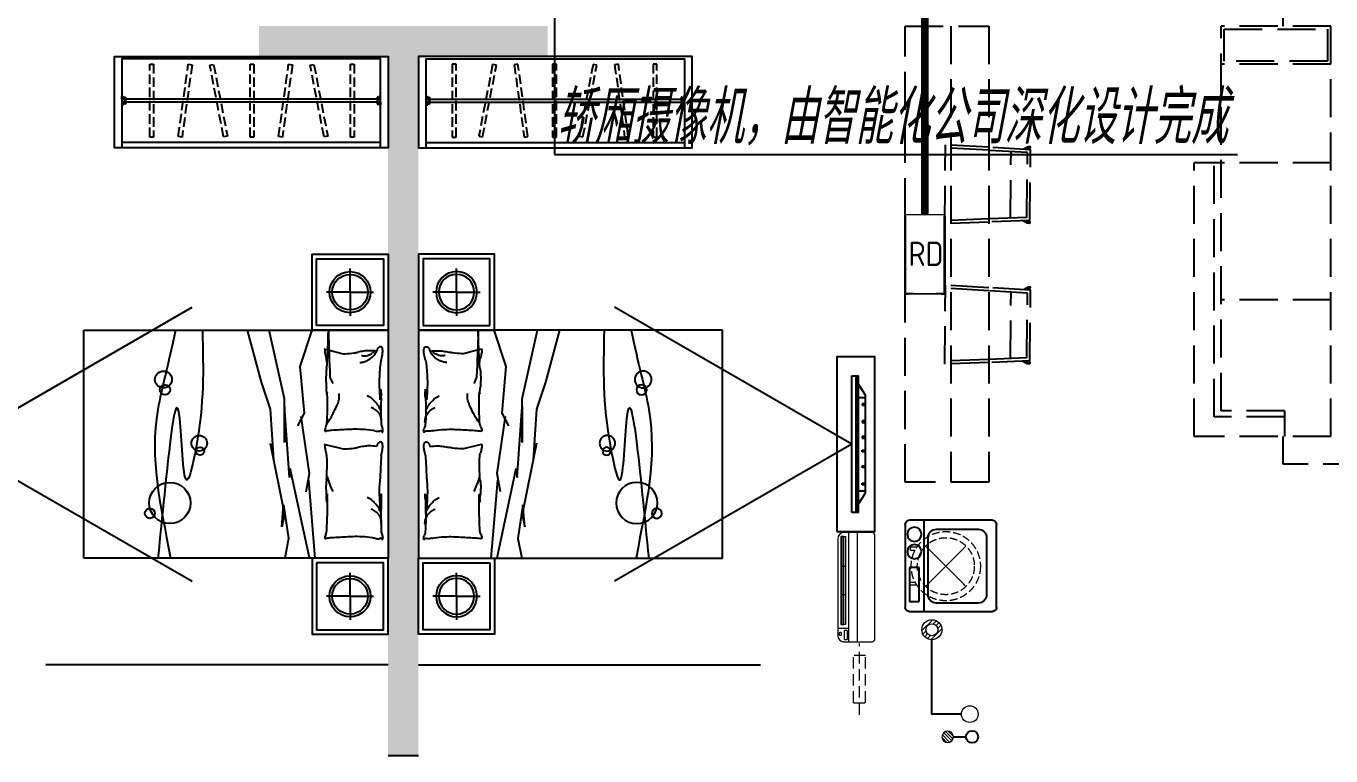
# Model space of a CAD drawing. Extents: x 3774419 to 4775970, y -926964 to 2266.
# Drawn here: x 3853739 to 3862320, y -768733 to -763933 of the extents above; entities that cross this region are included whole.
import ezdxf
from ezdxf.enums import TextEntityAlignment as Align

# ---------------------------------------------------------------- set-up
doc = ezdxf.new("R2010")
doc.units = 0
doc.header["$LTSCALE"] = 1000
doc.header["$MEASUREMENT"] = 0
for name, pattern in [('$1$DASH', [0.35, 0.25, -0.1]), ('3.5方案汇报，与郭总、侯月琴确定户型_t8$0$高层_t8$0$DASH', [0.35, 0.25, -0.1]), ('A户型$0$DASH', [0.35, 0.25, -0.1]), ('DASH', [0.35, 0.25, -0.1]), ('HIDDEN', [0.375, 0.25, -0.125])]:
    doc.linetypes.add(name, pattern=pattern)
doc.layers.get('0').update_dxf_attribs({"linetype": 'CONTINUOUS'})
for name, color, linetype in [('!!电气', 1, 'CONTINUOUS'), ('3.5方案汇报，与郭总、侯月琴确定户型_t8$0$2020.03.04 -1安徽标准化洋房户型(UA）_t8_t8$0$A-家具-FURN', 251, 'CONTINUOUS'), ('3.5方案汇报，与郭总、侯月琴确定户型_t8$0$2020.03.04 -1安徽标准化洋房户型(UA）_t8_t8$0$fur', 252, 'CONTINUOUS'), ('3.5方案汇报，与郭总、侯月琴确定户型_t8$0$2020.03.04 -1安徽标准化洋房户型(UA）_t8_t8$0$FURN', 252, 'CONTINUOUS'), ('3.5方案汇报，与郭总、侯月琴确定户型_t8$0$2020.03.04 -1安徽标准化洋房户型(UA）_t8_t8$0$看线', 154, 'CONTINUOUS'), ('3.5方案汇报，与郭总、侯月琴确定户型_t8$0$高层_t8$0$LS-家具-LB', 8, 'CONTINUOUS'), ('5fur', 175, 'CONTINUOUS'), ('DIM-照明', 7, 'CONTINUOUS'), ('LS-家具-LB', 8, 'CONTINUOUS'), ('LVTRY', 252, 'CONTINUOUS'), ('VPIPE-凝结', 150, 'CONTINUOUS'), ('WIRE-照明', 2, 'CONTINUOUS'), ('WIRE-综合布线', 5, 'DASH'), ('保温', 6, 'CONTINUOUS')]:
    doc.layers.add(name, color=color, linetype=linetype)
for name, color, linetype, lineweight in [('EQUIP-消防', 3, 'CONTINUOUS', 20), ('EQUIP_地漏', 7, 'CONTINUOUS', 18), ('VPIPE-废水', 31, 'TG_F', 18), ('平面-空调室内机', 176, 'CONTINUOUS', 9), ('平面-空调预留孔', 252, 'CONTINUOUS', 15), ('粉刷', 251, 'CONTINUOUS', 9)]:
    doc.layers.add(name, color=color, linetype=linetype, lineweight=lineweight)
doc.styles.add('HZTXT', font='gbeitc.shx', dxfattribs={"width": 0.8, "height": 400, "bigfont": 'hztxt.shx'})
doc.styles.get("Standard").update_dxf_attribs({"font": 'gbenor.shx', "bigfont": 'gbcbig.shx'})
doc.styles.add('TG_LINETYPE', font='SIMPLEX', dxfattribs={"width": 0.8, "height": 3, "bigfont": 'HZTXT'})
doc.linetypes.add('TG_F', pattern='A,2,-0.3,["F",TG_LINETYPE,S=0.1,R=0,X=-0.23,Y=-0.15],0', length=2.3)

# ---------------------------------------------------------------- blocks, each defined once
blk = doc.blocks.new('GDFGDGRD')
at = {"layer": '保温', "linetype": 'Continuous', "ltscale": 10}
h = blk.add_hatch(dxfattribs=at)
h.set_pattern_fill('HEX', color=251, scale=10, angle=90, style=0)
h.set_pattern_definition([(90, (-70765.891, -151624.736), (-16.49778, 1e-15), [9.525, -19.05]), (210, (-70765.891, -151624.736), (8.24889, -14.2874966), [9.525, -19.05]), (150, (-70765.891, -151615.211), (-8.24889, -14.2874966), [9.525, -19.05])])
h.paths.add_polyline_path([(434066.6, 368523.7), (434066.6, 368723.7), (432166.6, 368723.7), (432166.6, 368523.7)])
h = blk.add_hatch(dxfattribs=at)
h.set_pattern_fill('HEX', color=251, scale=10, angle=90, style=0)
h.set_pattern_definition([(90, (-70765.891, -152124.736), (-16.49778, 1e-15), [9.525, -19.05]), (210, (-70765.891, -152124.736), (8.24889, -14.2874966), [9.525, -19.05]), (150, (-70765.891, -152115.211), (-8.24889, -14.2874966), [9.525, -19.05])])
h.paths.add_polyline_path([(433016.7, 363923.7), (433216.7, 363923.7), (433216.7, 368523.7), (433016.7, 368523.7)])
at = {"layer": '保温', "color": 251, "linetype": 'ByBlock', "ltscale": 10}
blk.add_line((433016.6, 363923.7), (433216.6, 363923.7), dxfattribs=at)
blk = doc.blocks.new('dongkong')
at = {"layer": '平面-空调预留孔', "color": 8, "linetype": 'HIDDEN', "ltscale": 0.3}
for p, q in [((-603796, 210899.9), (-603796, 210431.5)), ((-603836, 210821), (-603836, 210510.8)), ((-603836, 210821), (-603756, 210821)), ((-603756, 210821), (-603756, 210510.8))]:
    blk.add_line(p, q, dxfattribs=at)
blk.add_lwpolyline([(-603756, 210510.8), (-603836, 210510.8)], dxfattribs=at)
blk = doc.blocks.new('A$C001338C2')
at = {"color": 8}
for p, q in [((0, 249), (0, 22)), ((845, 304), (55, 304)), ((109, 215), (109, 304)), ((900, 22), (900, 249)), ((22, 0), (878, 0))]:
    blk.add_line(p, q, dxfattribs=at)
at = {"color": 8, "lineweight": 5}
for p, q in [((900, 215), (0, 215)), ((865, 279), (144, 279)), ((144, 279), (144, 266)), ((387, 279), (144, 279)), ((144, 279), (144, 253)), ((144, 266), (865, 266)), ((144, 240), (144, 253)), ((144, 253), (865, 253)), ((865, 240), (144, 240)), ((387, 240), (387, 279)), ((622, 240), (387, 240)), ((865, 279), (622, 279)), ((622, 279), (622, 240)), ((865, 253), (865, 279)), ((865, 266), (865, 240)), ((900, 143), (0, 143))]:
    blk.add_line(p, q, dxfattribs=at)
at = {"color": 8}
for points in [[(89, 226), (22, 226, -0.414214), (17, 232), (17, 243, -0.414214), (22, 249), (89, 249, -0.414214), (95, 243), (95, 232, -0.414214)], [(73, 275), (57, 275, -0.414214), (51, 281), (51, 283, -0.414214), (57, 289), (73, 289, -0.414214), (79, 283), (79, 281, -0.414214)]]:
    blk.add_lwpolyline(points, format="xyb", close=True, dxfattribs=at)
for centre, radius, start, end in [((55, 249), 55, 90, 180), ((845, 249), 55, 360, 90), ((22, 22), 22, 180, 270), ((878, 22), 22, 270, 360)]:
    blk.add_arc(centre, radius, start, end, dxfattribs=at)
blk = doc.blocks.new('$TwtSys$00000141')
at = {"color": 252}
for p, q in [((-47, 4), (-5, 46)), ((-47, 4), (-5, 46)), ((-44, -18), (18, 44)), ((-44, -18), (18, 44)), ((-33, -33), (33, 33)), ((-33, -33), (33, 33)), ((-16, -44), (44, 16)), ((-16, -44), (44, 16)), ((6, -46), (46, -6)), ((6, -46), (46, -6))]:
    blk.add_line(p, q, dxfattribs=at)
blk.add_circle((0, 0), 47, dxfattribs=at)
blk.add_circle((0, 0), 47, dxfattribs=at)
blk = doc.blocks.new('RECTANG')
for p, q in [((1, 1), (0, 1)), ((0, 1), (0, 0)), ((1, 0), (1, 1)), ((0, 0), (1, 0))]:
    blk.add_line(p, q)
blk = doc.blocks.new('洗衣机')
at = {"layer": 'LVTRY'}
for p, q in [((3790993.7, 243444.5), (3790993.7, 242899.1)), ((3791567.4, 243472.1), (3791021, 243472.1)), ((3791116.5, 243472.1), (3791116.5, 242871.5)), ((3791594.6, 242899.1), (3791594.6, 243444.5)), ((3791145.1, 242982.5), (3791145.1, 243358)), ((3791199, 243412.7), (3791474.9, 243412.7)), ((3791528.8, 243358), (3791528.8, 242982.5)), ((3791474.9, 242927.8), (3791199, 242927.8)), ((3791021, 242871.5), (3791567.4, 242871.5))]:
    blk.add_line(p, q, dxfattribs=at)
at = {"layer": 'LVTRY', "extrusion": (0, 0, -1)}
for centre, major_axis, start_param, end_param in [((3791021, 243444.5), (0, 27.6), -1.570796, 0), ((3791567.4, 243444.5), (0, 27.6), 0, 1.570796), ((3791055.1, 243379.8), (0, 46.9), 3.141593, 9.424778), ((3791199, 243358), (0, 54.7), 4.712389, 6.283185), ((3791474.9, 243358), (0, 54.7), 0, 1.570796), ((3791055.1, 243265.7), (0, 46.9), 3.141593, 9.424778), ((3791199, 242982.5), (0, 54.7), 3.141593, 4.712389), ((3791474.9, 242982.5), (0, 54.7), 1.570796, 3.141593), ((3791021, 242899.1), (0, 27.6), 3.141593, 4.712389), ((3791567.4, 242899.1), (0, 27.6), 1.570796, 3.141593)]:
    blk.add_ellipse(centre, major_axis=major_axis, ratio=0.986385, start_param=start_param, end_param=end_param, dxfattribs=at)
at = {"layer": 'LVTRY', "xscale": 63.25620569481588, "yscale": 224.5369532744355, "zscale": 64.12934308941763, "rotation": 180}
blk.add_blockref('RECTANG', (3791085.2, 243162.4), dxfattribs=at)
blk = doc.blocks.new('$TwtSys$00000543')
at = {"color": 252}
for p, q in [((-94, -9), (9, 94)), ((-9, -94), (94, 9)), ((12, 55), (42, 84)), ((40, 40), (66, 66)), ((55, 12), (84, 42)), ((-84, -42), (-55, -12)), ((-66, -66), (-40, -40)), ((-42, -84), (-12, -55))]:
    blk.add_line(p, q, dxfattribs=at)
for radius in [94, 56.4]:
    blk.add_circle((0, 0), radius, dxfattribs=at)
blk = doc.blocks.new('dnfhfn')
at = {"color": 252, "linetype": '$1$DASH', "ltscale": 0.2}
for p, q in [((101.9, 462.7, 0), (121.9, 462.7, 0)), ((101.9, 417.2, 0), (101.9, 462.7, 0)), ((121.9, 462.7, 0), (121.9, 429, 0)), ((353.1, 462.7, 0), (333.1, 462.7, 0)), ((333.1, 462.7, 0), (333.1, 429, 0)), ((353.1, 417.2, 0), (353.1, 462.7, 0))]:
    blk.add_line(p, q, dxfattribs=at)
at = {"color": 252, "linetype": '$1$DASH', "ltscale": 0.2, "elevation": 0}
for points in [[(94.9, 360.1), (94.9, 360.1), (360.1, 94.9), (360.1, 94.9)], [(360.1, 360.1), (94.9, 94.9), (94.9, 94.9), (360.1, 360.1)]]:
    blk.add_lwpolyline(points, close=True, dxfattribs=at)
at = {"color": 252, "linetype": '$1$DASH', "ltscale": 0.2}
for radius in [227.5, 187.5]:
    blk.add_circle((227.5, 227.5, 0), radius, dxfattribs=at)
blk = doc.blocks.new('FGDGDGRDGRRD')
at = {"layer": '5fur', "color": 252, "linetype": 'A户型$0$DASH'}
for p, q in [((426049.7, 366458.3), (426049.7, 366694.8)), ((425734.9, 363758.3), (425734.9, 366458.3)), ((425734.9, 366458.3), (426457.1, 366458.3)), ((426437.1, 366438.3), (425757.1, 366438.3)), ((425757.1, 366438.3), (425757.1, 366228.3)), ((426437.1, 366228.3), (426437.1, 366438.3)), ((426457.1, 363928.3), (426457.1, 366458.3)), ((428534.8, 366458.3), (427984.8, 366458.3)), ((427984.8, 366458.3), (427984.8, 363458.3)), ((428234.8, 366458.3), (428234.8, 363458.3)), ((428534.8, 363458.3), (428534.8, 366458.3)), ((425757.1, 366228.3), (426437.1, 366228.3)), ((425734.9, 366208.3), (426457.1, 366208.3)), ((427709.2, 365664.3), (427726.5, 365664.5)), ((427709.2, 365664.3), (427737.5, 365646.7)), ((427709.3, 365650.7), (427716.2, 365645.4)), ((427709.4, 365645), (427984.8, 365661.4)), ((427713.9, 365180.3), (427709.4, 365645)), ((427726.5, 365664.5), (427756.5, 365647.8)), ((427729.6, 365626.2), (427984.8, 365641.3)), ((427733.7, 365199.5), (427729.6, 365626.2)), ((427842.2, 365195.2), (427837.9, 365632.6)), ((427984.8, 365661.4), (428269.5, 365678.2)), ((427984.8, 365641.3), (428269.7, 365658.2)), ((428274.6, 365158.1), (428269.5, 365678.2)), ((425734.9, 365558.3), (426634.9, 365558.3)), ((426501.6, 363888.3), (426501.6, 365558.3)), ((426634.9, 363758.3), (426634.9, 365558.3)), ((427733.7, 365199.5), (427984.8, 365189.6)), ((427984.8, 365189.6), (428274.4, 365178.1)), ((427713.9, 365180.3), (427984.8, 365169.6)), ((427714, 365174.6), (427720.8, 365180)), ((427714, 365174.6), (427714.1, 365161)), ((427714.1, 365161), (427742, 365179.2)), ((427714.1, 365161), (427731.4, 365161.2)), ((427731.4, 365161.2), (427761.1, 365178.4)), ((427984.8, 365169.6), (428274.6, 365158.1)), ((427709.2, 364740.6), (427726.5, 364740.7)), ((427709.2, 364740.6), (427737.5, 364722.9)), ((427709.3, 364727), (427716.2, 364721.7)), ((427709.4, 364721.3), (427984.8, 364737.6)), ((427713.9, 364256.6), (427709.4, 364721.3)), ((427726.5, 364740.7), (427756.5, 364724.1)), ((427729.6, 364702.4), (427984.8, 364717.6)), ((427733.7, 364275.8), (427729.6, 364702.4)), ((427842.2, 364271.5), (427837.9, 364708.9)), ((427984.8, 364737.6), (428269.5, 364754.5)), ((427984.8, 364717.6), (428269.7, 364734.4)), ((428274.6, 364234.3), (428269.5, 364754.5)), ((425734.9, 364658.3), (426457.1, 364658.3)), ((427713.9, 364256.6), (427984.8, 364245.8)), ((427714, 364250.9), (427720.8, 364256.3)), ((427714, 364250.9), (427714.1, 364237.3)), ((427714.1, 364237.3), (427742, 364255.4)), ((427731.4, 364237.4), (427761.1, 364254.7)), ((427733.7, 364275.8), (427984.8, 364265.8)), ((427984.8, 364265.8), (428274.4, 364254.4)), ((427984.8, 364245.8), (428274.6, 364234.3)), ((427714.1, 364237.3), (427731.4, 364237.4)), ((426039.6, 363928.3), (426457.1, 363928.3)), ((426039.6, 363928.3), (426039.6, 363758.3)), ((426039.6, 363888.3), (426501.6, 363888.3)), ((425734.9, 363758.3), (426634.9, 363758.3)), ((426049.7, 363577.1), (426049.7, 363758.3)), ((423434.8, 363577.1), (426049.7, 363577.1)), ((427984.8, 363458.3), (428534.8, 363458.3))]:
    blk.add_line(p, q, dxfattribs=at)
blk = doc.blocks.new('3.5方案汇报，与郭总、侯月琴确定户型_t8$0$2020.03.04 -1安徽标准化洋房户型(UA）_t8_t8$0$A-F-Bed1500-4')
at = {"color": 252}
for p, q in [((-750, 0), (750, 0)), ((-750, -2000), (-750, 0)), ((750, 0), (750, -2000)), ((-617.8, -386.2), (-597.1, -303.6)), ((8.5, -386.2), (29.2, -303.6)), ((-625.3, -416.2), (-617.8, -386.2)), ((1, -416.2), (8.5, -386.2)), ((-511.9, -577.2), (-750, -498.5)), ((750, -478.8), (236.2, -522.2)), ((-203.9, -549.7), (-511.9, -577.2)), ((-121.4, -593.7), (-203.9, -549.7)), ((192.2, -516.7), (-181.9, -571.7)), ((746.3, -516.7), (159.2, -643.1)), ((313.2, -538.7), (192.2, -516.7)), ((-297.4, -681.6), (-750, -781.9)), ((-11.3, -681.6), (-297.4, -681.6)), ((219.7, -648.6), (-247.9, -681.6)), ((-247.9, -681.6), (-11.3, -681.6)), ((-5.8, -775.1), (461.8, -681.6)), ((159.2, -643.1), (219.7, -648.6)), ((399.8, -687.1), (619.8, -654.1)), ((461.8, -681.6), (542.8, -698.1)), ((619.8, -654.1), (750, -678.8)), ((-231.4, -775.1), (103.3, -753.3)), ((542.8, -698.1), (399.8, -687.1)), ((-750, -926.6), (-407.4, -835.5)), ((-407.4, -835.5), (-231.4, -775.1)), ((750, -2000), (-750, -2000))]:
    blk.add_line(p, q, dxfattribs=at)
for points in [[(-221.2, -48.4, 0.027842), (-245, -59.1, 0.048685), (-257.6, -67.1, 0.023666), (-285.5, -91.5, 0.031223), (-304.5, -112.2, 0.046801), (-309.6, -119.9, 0.023191), (-317.6, -136.6)], [(-139.2, -42.8, 0.088153), (-173.8, -46.3, 0.088153), (-205, -61.5, 0.077547), (-226.6, -83.1, 0.077547), (-240.7, -110.3)], [(-135.5, -403.1, 0.016108), (-174.4, -376.8, 0.024599), (-201.2, -361.8, 0.009477), (-250.3, -338.5, 0.015937), (-280.1, -326.1, 0.072521), (-296.4, -322.5, 0.033339), (-332.7, -322.4)], [(-521.7, -401.5, 0.009729), (-744.4, -392.5, 0.002723), (-441.6, -382.4, 0.007971), (-419.8, -373.4, 0.007971), (-398.4, -363.6)], [(213.5, -401.5, 0.009729), (240.8, -392.5, 0.009729), (267.7, -382.4, 0.007971), (289.4, -373.4, 0.007971), (310.9, -363.6)]]:
    blk.add_lwpolyline(points, format="xyb", dxfattribs=at)
for centre, radius in [((-6.3, -1241.9), 51.6), ((46.1, -1236.6), 26.2), ((386.6, -1435.5), 135.8), ((-425.4, -1477.4), 55.7), ((-357.3, -1467), 33.5), ((454.7, -1566.4), 33.1)]:
    blk.add_circle(centre, radius, dxfattribs=at)
for centre, radius, start, end in [((-628.3, -50), 13.1, 101.27238, 206.58052), ((-609.5, -40.6), 34.2, 206.58052, 265.59979), ((-613.2, -125.8), 90.4, 90, 101.27238), ((-123.4, -127.8), 491.8, 173.76764, 180), ((-613.2, -196.5), 161.1, 81.56281, 90), ((-676.3, -199.1), 139.9, 45.09762, 62.79641), ((-634.3, -338.6), 304.8, 74.25602, 81.56281), ((-485.9, 187.9), 242.2, 254.25602, 262.45315), ((-402.1, 1074.8), 1132.9, 264.1433, 270.00126), ((-402.1, 990.8), 1049, 270, 276.0867), ((-335.3, -196.9), 152.4, 92.53859, 100.18988), ((-468.1, -1934), 1890.1, 84.61873, 86.78996), ((-329.2, -334), 289.7, 85.19815, 92.53859), ((-231.9, 824.8), 873.2, 265.19815, 269.42426), ((-225.6, 1445.8), 1494.3, 269.42426, 271.90789), ((-203.2, 772.7), 820.8, 271.90789, 275.25919), ((-132.9, 9.1), 53.9, 275.25919, 300.65125), ((-90.7, -62.2), 28.9, 85.69746, 120.65125), ((-90.4, -58.4), 25.1, 68.2117, 85.69746), ((-72.2, -48.6), 15.6, 158.0096, 201.42098), ((-328.3, -36.1), 246, 347.89054, 351.86652), ((-82.7, -44.4), 4.28, 78.10694, 158.0096), ((-117.3, -66.3), 32.8, 351.86652, 21.42098), ((-81.3, -37.9), 2.32, 258.10694, 19.56397), ((-82.4, -38.3), 3.42, 19.56397, 68.2117), ((-2.1, -50), 13.1, 101.27238, 206.58052), ((16.8, -40.6), 34.2, 206.58052, 265.59979), ((13, -125.8), 90.4, 90, 101.27238), ((502.9, -127.8), 491.8, 173.76764, 180), ((13, -196.5), 161.1, 81.56281, 90), ((-8, -338.6), 304.8, 74.25602, 81.56281), ((347.8, 4073.2), 4127.5, 266.20601, 268.19145), ((307.2, 624.5), 682.7, 262.45315, 270), ((307.2, 990.8), 1049, 270, 276.0867), ((338.9, -334), 289.7, 85.19815, 92.53859), ((498.7, 6156.8), 6203.8, 268.40567, 269.60458), ((436.3, 824.8), 873.2, 265.19815, 269.42426), ((653.8, -374.1), 391.6, 128.38857, 133.81151), ((458.3, -127.3), 76.8, 117.23959, 128.38857), ((362.3, 474.1), 529.3, 276.0867, 280.18988), ((530.3, -267.1), 234, 110.86028, 117.23959), ((442.5, 1445.8), 1494.3, 269.42426, 271.90789), ((521.6, -141.7), 99.2, 143.82335, 161.56035), ((521.6, -141.7), 99.2, 126.08636, 143.82335), ((521.6, -141.7), 99.2, 105.93524, 126.08636), ((443.4, 2582.7), 2630.7, 271.06466, 272.93655), ((521.6, -141.7), 99.2, 85.78412, 105.93524), ((573.2, 9.1), 53.9, 275.25919, 300.65125), ((615.4, -62.2), 28.9, 85.69746, 120.65125), ((615.7, -58.4), 25.1, 68.2117, 85.69746), ((633.9, -48.6), 15.6, 158.0096, 201.42098), ((377.8, -36.1), 246, 347.89054, 351.86652), ((588.9, -66.3), 32.8, 351.86652, 21.42098), ((623.5, -44.4), 4.28, 78.10694, 158.0096), ((624.8, -37.9), 2.32, 258.10694, 19.56397), ((623.8, -38.3), 3.42, 19.56397, 68.2117), ((-411.2, -127.8), 204, 180, 189.68437), ((-666.9, -163.1), 89.9, 41.44291, 53.73593), ((257.2, -13.7), 882, 189.68437, 192.19838), ((-639, -138.5), 52.6, 25.35512, 41.44291), ((-728, -180.6), 151.1, 21.81492, 25.35512), ((-778.6, -200.9), 205.6, 18.7799, 21.81492), ((-637.1, -152.8), 56.2, 0, 18.7799), ((-672.5, -152.8), 91.5, 345.31489, 0), ((-676.3, -199.1), 139.9, 27.39883, 45.09762), ((-676.3, -199.1), 139.9, 16.51498, 27.39883), ((-676.3, -199.1), 139.9, 5.63113, 16.51498), ((580.5, -211.1), 678.7, 176.63125, 181.63309), ((814.4, -224.8), 913.1, 172.3191, 176.63125), ((106.1, -129.3), 198.3, 167.89054, 172.3191), ((215.1, -127.8), 204, 180, 189.68437), ((883.5, -13.7), 882, 189.68437, 192.19838), ((534.8, -214.8), 200.2, 151.68324, 156.99723), ((402, -143.2), 49.3, 140.96506, 151.68324), ((538.6, -254), 225.2, 133.81151, 140.96506), ((1286.7, -211.1), 678.7, 176.63125, 181.63309), ((1520.6, -224.8), 913.1, 172.3191, 176.63125), ((812.3, -129.3), 198.3, 167.89054, 172.3191), ((-914.9, -267.1), 317.1, 8.00505, 12.19838), ((-1253.2, -314.6), 658.8, 2.66488, 8.00505), ((1266.7, -191.5), 1365.2, 181.63309, 183.05496), ((-288.6, -267.1), 317.1, 8.00505, 12.19838), ((-627, -314.6), 658.8, 2.66488, 8.00505), ((1972.9, -191.5), 1365.2, 181.63309, 183.05496), ((-662.8, -287.2), 67.7, 345.95481, 2.66488), ((13519.6, 462.4), 13635.6, 183.05496, 183.50486), ((-36.5, -287.2), 67.7, 345.95481, 2.66488), ((14225.8, 462.4), 13635.6, 183.05496, 183.50486), ((-624.4, -416.4), 0.917, 165.95506, 274.08294), ((-643.6, -147.3), 270.8, 274.08294, 279.4841), ((-636.8, -187.8), 229.7, 279.4841, 287.38641), ((-532.4, -521.2), 119.7, 96.43405, 107.38641), ((-529.5, -547.2), 145.9, 78.44144, 96.43405), ((-433.2, 75.2), 484.2, 262.03917, 271.8979), ((-484.5, 994.5), 1404.8, 272.74906, 274.61758), ((-273.5, -1618.3), 1216.5, 92.60963, 94.61758), ((-244.8, -6117.7), 5718.5, 89.71346, 90.97038), ((-321, -340.7), 62.9, 250.78629, 262.77597), ((-222.1, -1563.3), 1164, 86.42603, 89.71346), ((-158.6, -547.2), 145.9, 77.13096, 86.42603), ((-136.2, -449.1), 45.3, 62.71588, 77.13096), ((-80.3, -340.6), 76.7, 242.71588, 253.77885), ((-77.3, -330.3), 87.5, 253.77885, 262.87961), ((230.2, -351.5), 321.2, 183.50486, 189.99836), ((-87.9, -415.8), 1.32, 262.87961, 343.30223), ((-105.2, -410.6), 19.3, 343.30223, 9.99836), ((1.9, -416.4), 0.917, 165.95506, 274.08294), ((-17.3, -147.3), 270.8, 274.08294, 279.4841), ((-10.6, -187.8), 229.7, 279.4841, 287.38641), ((93.9, -521.2), 119.7, 96.43405, 107.38641), ((135.8, -2065.3), 1664, 86.58211, 91.90513), ((281, -178.9), 230.1, 258.44144, 272.74906), ((224.7, 994.5), 1404.8, 272.74906, 274.61758), ((423.3, -6117.7), 5718.5, 89.71346, 90.97038), ((412.3, 653.9), 1057.4, 265.3453, 268.26839), ((435.7, -1618.3), 1216.5, 92.60963, 94.61758), ((446.1, -1563.3), 1164, 86.42603, 89.71346), ((495.2, -1386.3), 985.1, 85.05951, 88.63568), ((570, -449.1), 45.3, 62.71588, 77.13096), ((625.9, -340.6), 76.7, 242.71588, 253.77885), ((628.9, -330.3), 87.5, 253.77885, 262.87961), ((936.3, -351.5), 321.2, 183.50486, 189.99836), ((618.2, -415.8), 1.32, 262.87961, 343.30223), ((601, -410.6), 19.3, 343.30223, 9.99836)]:
    blk.add_arc(centre, radius, start, end, dxfattribs=at)
for points, knots in [([(-750, -1220.9), (-476.8, -1214.8), (-219.5, -1206.6), (406.7, -1343.6), (-750, -1378.3), (203.9, -1456.5), (750, -1514.1)], [0, 0, 0, 0, 692.785923, 915.160849, 1290.08623, 2337.669759, 2337.669759, 2337.669759, 2337.669759]), ([(-750, -1398.9), (-520.4, -1444.7), (-9, -1599.5), (374.4, -1500.2), (750, -1430.3)], [0, 0, 0, 0, 470.099243, 1589.098475, 1589.098475, 1589.098475, 1589.098475])]:
    blk.add_open_spline(points, degree=3, knots=knots, dxfattribs=at)
blk = doc.blocks.new('3.5方案汇报，与郭总、侯月琴确定户型_t8$0$2020.03.04 -1安徽标准化洋房户型(UA）_t8_t8$0$VCBCXVBCXVBV')
at = {"color": 252}
for p, q in [((212022, 120965.5), (212022, 121120.5)), ((212022, 120965.5), (211867, 120965.5)), ((212022, 120965.5), (212022, 120810.5)), ((212022, 120965.5), (212177, 120965.5)), ((212022, 118965.5), (212022, 119120.5)), ((212022, 118965.5), (211867, 118965.5)), ((212022, 118965.5), (212022, 118810.5)), ((212022, 118965.5), (212177, 118965.5))]:
    blk.add_line(p, q, dxfattribs=at)
for points in [[(211772, 120715.5), (211772, 121215.5), (212272, 121215.5), (212272, 120715.5)], [(211802, 120745.5), (211802, 121185.5), (212242, 121185.5), (212242, 120745.5)], [(211772, 119215.5), (211772, 118715.5), (212272, 118715.5), (212272, 119215.5)], [(211802, 119185.5), (211802, 118745.5), (212242, 118745.5), (212242, 119185.5)]]:
    blk.add_lwpolyline(points, close=True, dxfattribs=at)
for centre, radius in [((212022, 120965.5), 135), ((212022, 120965.5), 117), ((212022, 118965.5), 135), ((212022, 118965.5), 117)]:
    blk.add_circle(centre, radius, dxfattribs=at)
at = {"layer": '3.5方案汇报，与郭总、侯月琴确定户型_t8$0$2020.03.04 -1安徽标准化洋房户型(UA）_t8_t8$0$A-家具-FURN', "color": 252, "rotation": 270}
blk.add_blockref('3.5方案汇报，与郭总、侯月琴确定户型_t8$0$2020.03.04 -1安徽标准化洋房户型(UA）_t8_t8$0$A-F-Bed1500-4', (212272, 119965.5), dxfattribs=at)
blk = doc.blocks.new('3.5方案汇报，与郭总、侯月琴确定户型_t8$0$2020.03.04 -1安徽标准化洋房户型(UA）_t8_t8$0$sdfgsdfgsdfg')
at = {"layer": '3.5方案汇报，与郭总、侯月琴确定户型_t8$0$2020.03.04 -1安徽标准化洋房户型(UA）_t8_t8$0$FURN'}
h = blk.add_hatch(dxfattribs=at)
h.set_pattern_fill('ANSI31', color=256, scale=100, angle=225, style=0)
h.set_pattern_definition([(360, (-130272.125, -44238.089), (4e-15, 9.152), [])])
h.paths.add_polyline_path([(-68957.8, -54984.3), (-68957.8, -54178.9), (-68972, -54178.9), (-68972, -54984.3)])
for p, q in [((-68997.5, -54581.6), (-70393.9, -53775.4)), ((-68957.8, -54178.9), (-68997.5, -54178.9)), ((-68997.5, -54178.9), (-68997.5, -54984.3)), ((-68972, -54178.9), (-68972, -54984.3)), ((-68957.8, -54178.9), (-68957.8, -54984.3)), ((-68957.8, -54230.8), (-68920, -54290.5)), ((-68957.8, -54306.5), (-68920, -54306.5)), ((-68937.6, -54343.1), (-68937.6, -54352.6)), ((-68920, -54343.1), (-68937.6, -54343.1)), ((-68937.6, -54352.6), (-68920, -54352.6)), ((-68920, -54872.7), (-68920, -54290.5)), ((-68920, -54352.6), (-68920, -54343.1)), ((-68937.6, -54444.2), (-68937.6, -54453.8)), ((-68920, -54444.2), (-68937.6, -54444.2)), ((-68937.6, -54453.8), (-68920, -54453.8)), ((-68920, -54453.8), (-68920, -54444.2)), ((-68997.5, -54581.6), (-70393.9, -55387.8)), ((-68937.6, -54536.4), (-68937.6, -54546)), ((-68920, -54536.4), (-68937.6, -54536.4)), ((-68937.6, -54546), (-68920, -54546)), ((-68920, -54546), (-68920, -54536.4)), ((-68937.6, -54626.8), (-68937.6, -54617.2)), ((-68937.6, -54617.2), (-68920, -54617.2)), ((-68920, -54626.8), (-68937.6, -54626.8)), ((-68920, -54617.2), (-68920, -54626.8)), ((-68937.6, -54719), (-68937.6, -54709.4)), ((-68937.6, -54709.4), (-68920, -54709.4)), ((-68920, -54719), (-68937.6, -54719)), ((-68920, -54709.4), (-68920, -54719)), ((-68937.6, -54820.1), (-68937.6, -54810.6)), ((-68937.6, -54810.6), (-68920, -54810.6)), ((-68920, -54820.1), (-68937.6, -54820.1)), ((-68920, -54810.6), (-68920, -54820.1)), ((-68957.8, -54856.7), (-68920, -54856.7)), ((-68957.8, -54932.4), (-68920, -54872.7)), ((-68997.5, -54984.3), (-68957.8, -54984.3))]:
    blk.add_line(p, q, dxfattribs=at)
blk = doc.blocks.new('*U168')
at = {"layer": '3.5方案汇报，与郭总、侯月琴确定户型_t8$0$高层_t8$0$LS-家具-LB'}
for p, q in [((50, -280), (50, -263.4)), ((50, -263.4), (60.2, -263.4)), ((67.8, -280), (50, -280)), ((50, -280), (67.8, -280)), ((60.2, -280), (50, -280)), ((67.8, -300.5), (50, -300.5)), ((50, -300.5), (67.8, -300.5)), ((50, -300.5), (50, -317.1)), ((60.2, -300.5), (50, -300.5)), ((50, -317.1), (60.2, -317.1)), ((60.2, -263.4), (60.2, -280)), ((60.2, -317.1), (60.2, -300.5)), ((67.8, -313.4), (67.8, -267.1)), ((67.8, -267.1), (72.2, -267.1)), ((72.2, -313.4), (67.8, -313.4)), ((72.1, -280), (1727.8, -280)), ((72.1, -300.5), (1727.8, -300.5)), ((72.2, -267.1), (72.2, -313.4)), ((1727.8, -267.1), (1727.8, -313.4)), ((1732.2, -267.1), (1727.8, -267.1)), ((1727.8, -313.4), (1732.2, -313.4)), ((1732.2, -313.4), (1732.2, -267.1)), ((1732.2, -280), (1750, -280)), ((1732.2, -300.5), (1750, -300.5)), ((1739.8, -263.4), (1739.8, -280)), ((1750, -263.4), (1739.8, -263.4)), ((1739.8, -280), (1750, -280)), ((1739.8, -300.5), (1750, -300.5)), ((1739.8, -317.1), (1739.8, -300.5)), ((1750, -317.1), (1739.8, -317.1)), ((1750, -280), (1750, -263.4)), ((1750, -300.5), (1750, -317.1)), ((50, -565), (1750, -565)), ((50, -600), (1750, -600))]:
    blk.add_line(p, q, dxfattribs=at)
blk.add_lwpolyline([(50, -600), (50, -15), (1750, -15), (1750, -600), (1800, -600), (1800, 0), (0, 0), (0, -600), (50, -600)], dxfattribs=at)
at = {"layer": '3.5方案汇报，与郭总、侯月琴确定户型_t8$0$高层_t8$0$LS-家具-LB', "color": 251, "linetype": '3.5方案汇报，与郭总、侯月琴确定户型_t8$0$高层_t8$0$DASH', "ltscale": 0.25}
for points in [[(222.1, -50), (222.1, -530), (247.1, -530), (247.1, -50)], [(487.6, -52), (397, -523.3), (421.5, -528), (512.2, -56.7)], [(629.3, -54), (695, -529.5), (719.7, -526), (654.1, -50.5)], [(882.1, -50), (882.1, -530), (907.1, -530), (907.1, -50)], [(1147.6, -52), (1057, -523.3), (1081.5, -528), (1172.2, -56.7)], [(1289.3, -54), (1355, -529.5), (1379.7, -526), (1314.1, -50.5)], [(1542.1, -50), (1542.1, -530), (1567.1, -530), (1567.1, -50)]]:
    blk.add_lwpolyline(points, close=True, dxfattribs=at)
blk = doc.blocks.new('A$C1C403CBE')
at = {"layer": '3.5方案汇报，与郭总、侯月琴确定户型_t8$0$2020.03.04 -1安徽标准化洋房户型(UA）_t8_t8$0$FURN', "ltscale": 0.3}
blk.add_lwpolyline([(40350, 1575), (40600, 1575), (40600, 2725), (40350, 2725)], close=True, dxfattribs=at)
at = {"layer": '3.5方案汇报，与郭总、侯月琴确定户型_t8$0$2020.03.04 -1安徽标准化洋房户型(UA）_t8_t8$0$看线', "color": 252, "ltscale": 10}
for p, q in [((37400, 700), (35150, 700)), ((37600, 700), (39850, 700))]:
    blk.add_line(p, q, dxfattribs=at)
at = {"layer": 'VPIPE-凝结', "color": 252, "ltscale": 0.1}
for points in [[(41170, 375), (40975.9, 375), (40975.9, 864.2)], [(41117.6, 225), (41200, 225)]]:
    blk.add_lwpolyline(points, dxfattribs=at)
at = {"layer": 'VPIPE-凝结', "color": 252}
blk.add_circle((41240, 225), 40, dxfattribs=at)
at = {"layer": 'VPIPE-废水', "color": 252}
blk.add_circle((41225, 375), 55, dxfattribs=at)
at = {"color": 252, "xscale": -1}
blk.add_blockref('GDFGDGRD', (470616.6, -363823.7), dxfattribs=at)
at = {"xscale": -1}
blk.add_blockref('FGDGDGRDGRRD', (469334.8, -361558.3), dxfattribs=at)
at = {"layer": '3.5方案汇报，与郭总、侯月琴确定户型_t8$0$2020.03.04 -1安徽标准化洋房户型(UA）_t8_t8$0$fur'}
blk.add_blockref('3.5方案汇报，与郭总、侯月琴确定户型_t8$0$2020.03.04 -1安徽标准化洋房户型(UA）_t8_t8$0$VCBCXVBCXVBV', (-174872, -117815.5), dxfattribs=at)
at = {"layer": '3.5方案汇报，与郭总、侯月琴确定户型_t8$0$2020.03.04 -1安徽标准化洋房户型(UA）_t8_t8$0$fur', "xscale": -1}
blk.add_blockref('3.5方案汇报，与郭总、侯月琴确定户型_t8$0$2020.03.04 -1安徽标准化洋房户型(UA）_t8_t8$0$VCBCXVBCXVBV', (249872, -117815.5), dxfattribs=at)
at = {"layer": '3.5方案汇报，与郭总、侯月琴确定户型_t8$0$2020.03.04 -1安徽标准化洋房户型(UA）_t8_t8$0$fur', "yscale": 1.1175, "zscale": 1.1175, "rotation": 180}
for p, xscale in [((-42554.7, -58844.9), 1.1175), ((117554.7, -58844.9), -1.1175)]:
    blk.add_blockref('3.5方案汇报，与郭总、侯月琴确定户型_t8$0$2020.03.04 -1安徽标准化洋房户型(UA）_t8_t8$0$sdfgsdfgsdfg', p, dxfattribs=dict(at, xscale=xscale))
at = {"layer": 'EQUIP_地漏', "color": 252, "xscale": 0.7000000000000001, "yscale": 0.7000000000000001, "zscale": 0.7000000000000001}
blk.add_blockref('$TwtSys$00000543', (40975.9, 930), dxfattribs=at)
at = {"layer": 'EQUIP_地漏', "color": 252, "xscale": 0.8, "yscale": -0.8, "zscale": 0.8, "rotation": 179.999999999993}
blk.add_blockref('$TwtSys$00000141', (41080, 225), dxfattribs=at)
at = {"layer": 'LS-家具-LB', "xscale": -1}
blk.add_blockref('*U168', (37400, 4700), dxfattribs=at)
at = {"layer": 'LS-家具-LB'}
blk.add_blockref('*U168', (37600, 4700), dxfattribs=at)
at = {"layer": '平面-空调室内机', "color": 252, "ltscale": 0.3, "xscale": -1, "rotation": 180}
blk.add_blockref('dongkong', (644295.9, 211270.8), dxfattribs=at)
at = {"layer": '平面-空调预留孔', "color": 252, "xscale": 0.800000000046565, "yscale": 0.800000000046565, "zscale": 0.800000000046565, "rotation": 90.00000023343011}
blk.add_blockref('A$C001338C2', (40599.8, 850), dxfattribs=at)
at = {"layer": '平面-空调预留孔', "color": 252, "rotation": 89.99999999999304}
blk.add_blockref('dnfhfn', (41295.1, 1120.3, 0), dxfattribs=at)
at = {"layer": '粉刷', "color": 252}
blk.add_blockref('洗衣机', (-3750193.7, -241822.4), dxfattribs=at)
blk = doc.blocks.new('$equip$00002771')
for p, q in [((-0.65, 0.65), (-0.65, 0)), ((0.65, 0.65), (-0.65, 0.65)), ((0.65, 0), (0.65, 0.65)), ((-0.65, 0), (0.65, 0))]:
    blk.add_line(p, q)
at = {"const_width": 0.04}
blk.add_lwpolyline([(-0.65, 0.65), (-0.65, 0), (0.65, 0), (0.65, 0.65), (-0.65, 0.65), (-0.65, 0)], dxfattribs=at)
for p in [(0, 0.65), (-0.65, 0.325), (0.65, 0.325), (0, 0)]:
    blk.add_point(p)
at = {"color": 7}
blk.add_attdef('$TEXT$', text='', height=0.4, dxfattribs=at).set_placement((0.006, 0.343), align=Align.MIDDLE_CENTER)
at = {"color": 7, "flags": 1}
for tag, height, p in [('B', 0.4, (0.905, 0.246)), ('A', 0.00002, (0, 0))]:
    blk.add_attdef(tag, text='', height=height, dxfattribs=at).set_placement(p, align=Align.MIDDLE_CENTER)

msp = doc.modelspace()

# ---------------------------------------------------------------- linework, layer by layer
at = {"layer": 'WIRE-照明', "color": 3}
for p, q in [((3857213.9, -763799.3), (3857213.9, -764778.6)), ((3857213.9, -764778.6), (3861706.2, -764778.6))]:
    msp.add_line(p, q, dxfattribs=at)
at = {"layer": 'WIRE-综合布线', "color": 4, "const_width": 50}
msp.add_lwpolyline([(3856770.5, -760832.1), (3859650, -763355.6), (3859650, -765173.2)], dxfattribs=at)

# ---------------------------------------------------------------- block references
at = {"layer": '!!电气'}
msp.add_blockref('A$C1C403CBE', (3818720, -768833.2), dxfattribs=at)
at = {"layer": 'EQUIP-消防', "color": 6}
ref = msp.add_blockref('$equip$00002771', (3859520, -765433.2), dxfattribs=dict(at, xscale=-400, yscale=400, zscale=400, rotation=269.9999999997599))
ref.add_attrib('$TEXT$', 'RD', dxfattribs={"layer": '0', "color": 7, "height": 160}).set_placement((3859657.1, -765430.7), align=Align.MIDDLE_CENTER)

# ---------------------------------------------------------------- texts
at = {"layer": 'DIM-照明', "color": 7, "style": 'HZTXT', "width": 0.7}
msp.add_text('轿厢摄像机，由智能化公司深化设计完成', height=350, dxfattribs=at).set_placement((3857229.5, -764708.2))

doc.saveas('drawing.dxf')
